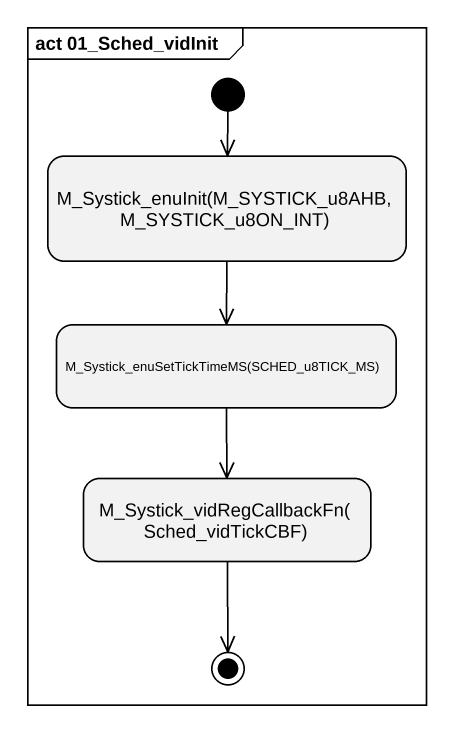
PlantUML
@startuml
mainframe act 01_Sched_vidInit
hide empty description
state "M_Systick_enuInit(M_SYSTICK_u8AHB, M_SYSTICK_u8ON_INT)" as M_Systick_enuInit_M_SYSTICK
state "M_Systick_enuSetTickTimeMS(SCHED_u8TICK_MS)" as M_Systick_enuSetTickTimeMS
state "M_Systick_vidRegCallbackFn(Sched_vidTickCBF)" as M_Systick_vidRegCallbackFn
[*] --> M_Systick_enuInit_M_SYSTICK
M_Systick_enuInit_M_SYSTICK --> M_Systick_enuSetTickTimeMS
M_Systick_enuSetTickTimeMS --> M_Systick_vidRegCallbackFn
M_Systick_vidRegCallbackFn --> [*]
@enduml
